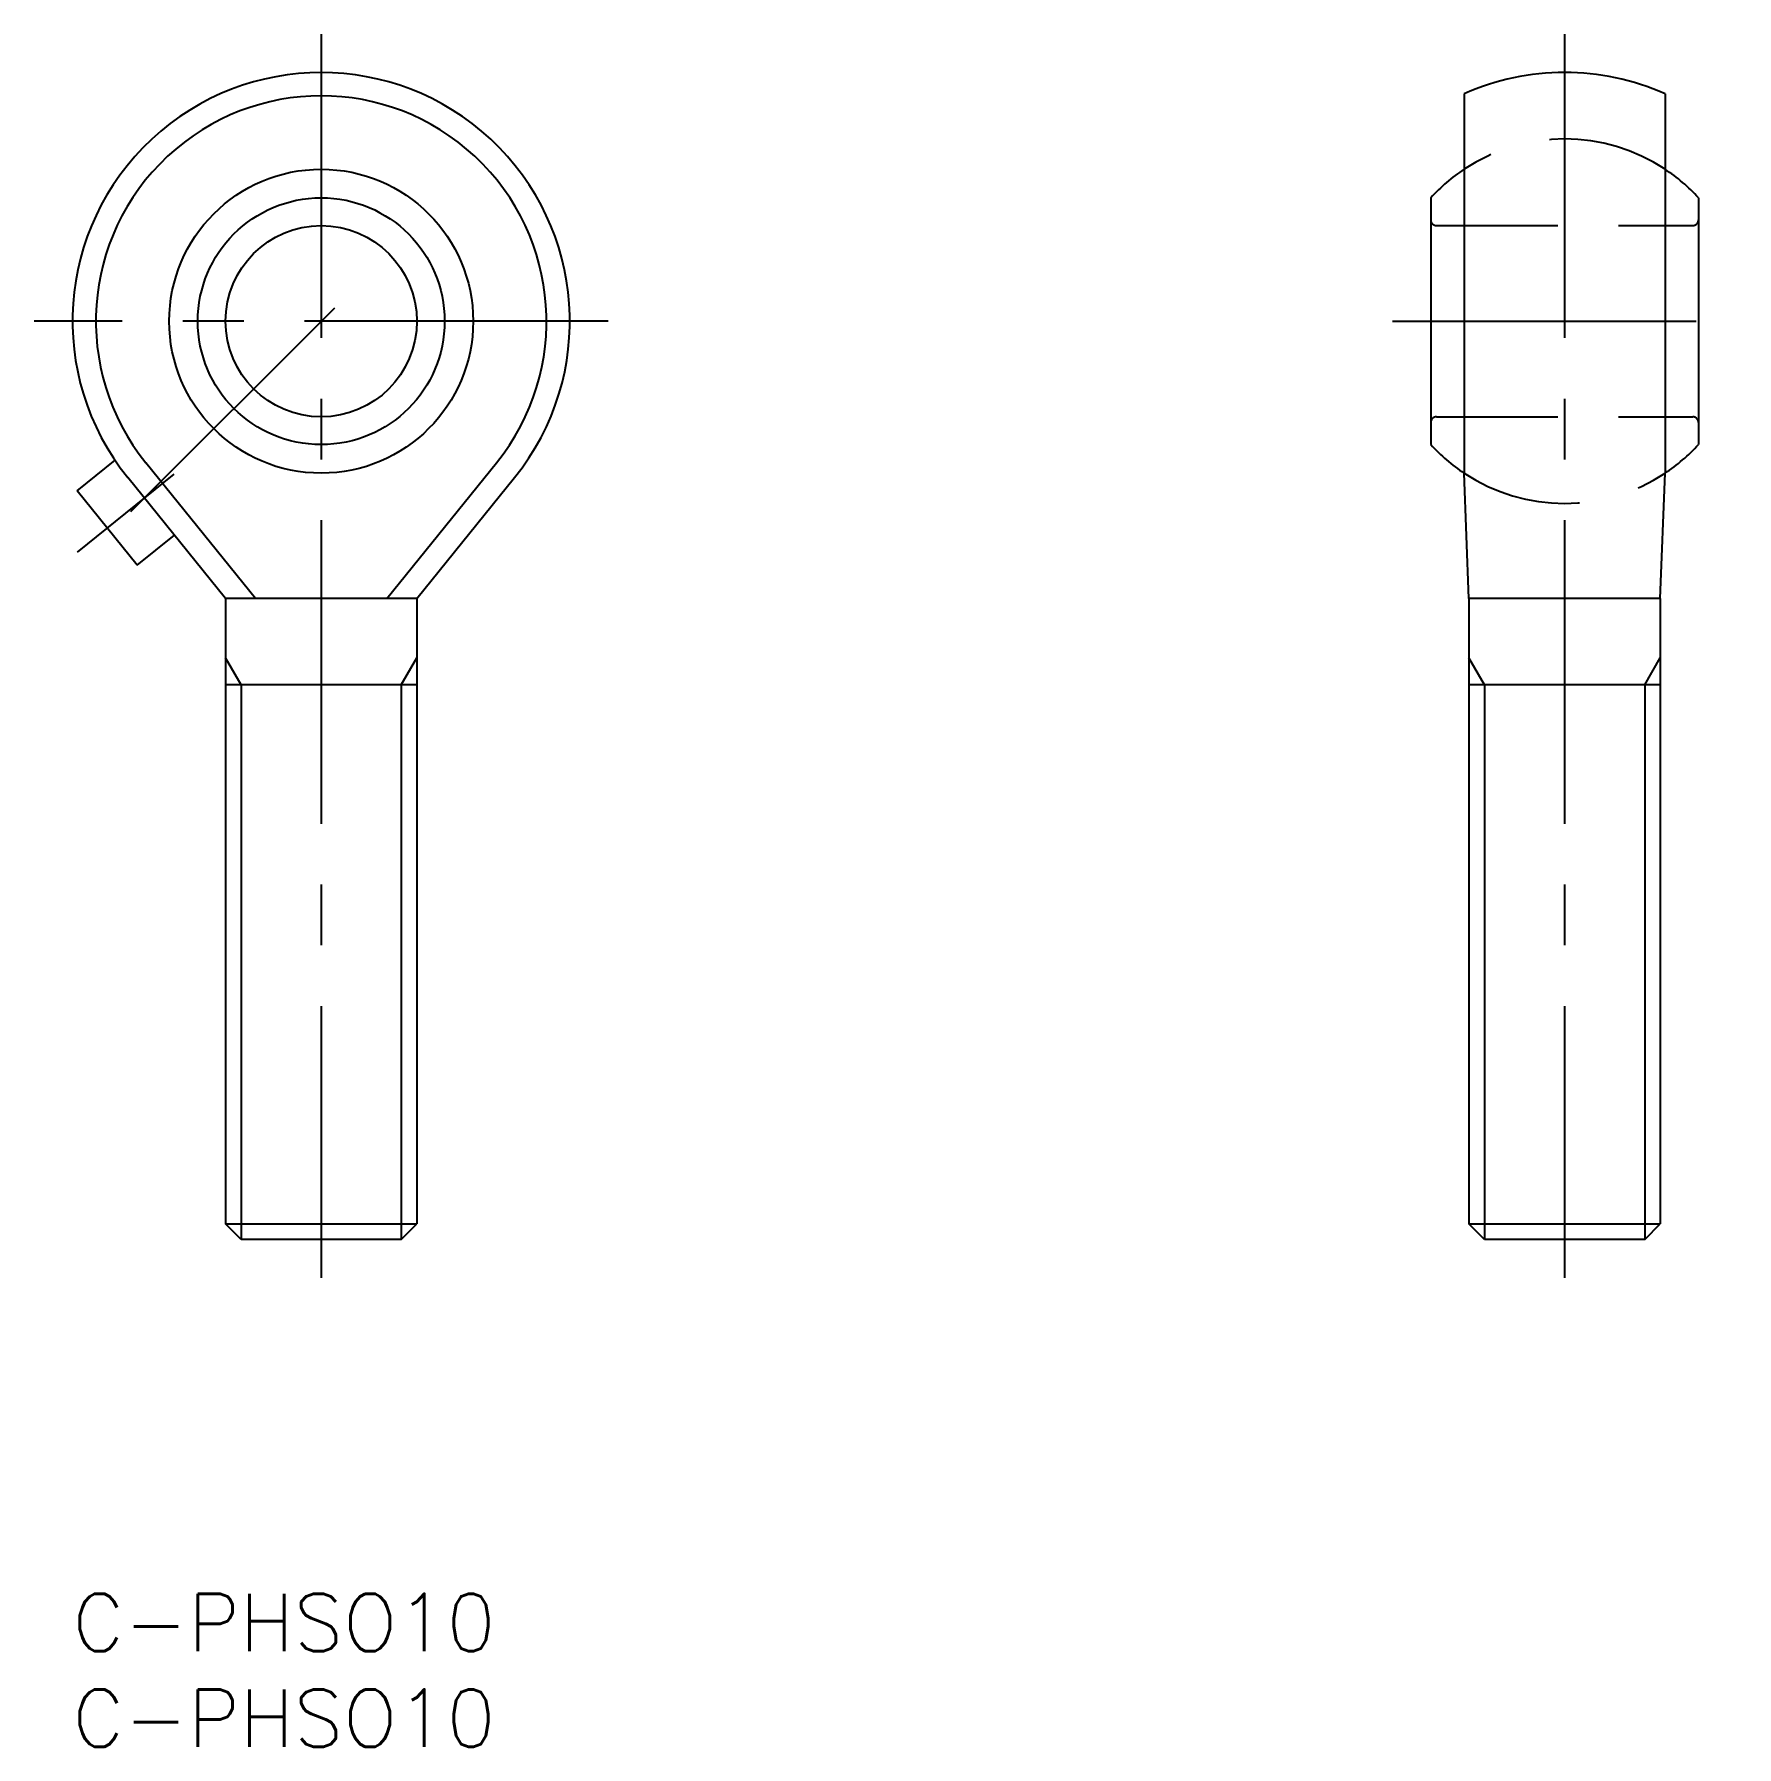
# Model space of a CAD drawing. Extents: x -2 to 87, y -8 to 81.5.
import ezdxf
from ezdxf.enums import TextEntityAlignment as Align

# ---------------------------------------------------------------- set-up
doc = ezdxf.new("R2010")
doc.units = 0
doc.header["$LTSCALE"] = 0.5
doc.linetypes.add('CENTER', pattern=[50.8, 31.75, -6.35, 6.35, -6.35])
doc.linetypes.add('DASHED', pattern=[19.05, 12.7, -6.35])
doc.layers.get('0').update_dxf_attribs({"linetype": 'CONTINUOUS'})
doc.layers.add('CENTER', color=1, linetype='CENTER')
doc.styles.get("Standard").update_dxf_attribs({"font": 'txt.shx', "height": 3, "bigfont": 'bigfont.shx'})

msp = doc.modelspace()

# ---------------------------------------------------------------- linework, layer by layer
at = {"color": 7, "linetype": 'CONTINUOUS'}
for p, q in [((72.75, 78.412), (72.75, 58.571)), ((83.25, 78.412), (83.25, 58.571)), ((71, 72.969), (71, 60.069)), ((85, 72.969), (85, 60.069)), ((0.24, 57.649), (2.222, 59.25)), ((9.569, 52.019), (3.836, 59.118)), ((16.431, 52.019), (22.164, 59.118)), ((8, 52.019), (2.886, 58.351)), ((18, 52.019), (23.114, 58.351)), ((73, 52.019), (72.75, 58.571)), ((83, 52.019), (83.25, 58.571)), ((3.381, 53.759), (0.24, 57.649)), ((3.381, 53.759), (5.326, 55.33)), ((8, 52.019), (8, 19.331)), ((18, 52.019), (8, 52.019)), ((18, 52.019), (18, 19.331)), ((73, 52.019), (73, 19.331)), ((83, 52.019), (73, 52.019)), ((83, 52.019), (83, 19.331)), ((18, 47.519), (8, 47.519)), ((83, 47.519), (73, 47.519)), ((8, 19.331), (18, 19.331)), ((8.812, 18.519), (8, 19.331)), ((17.188, 18.519), (18, 19.331)), ((73, 19.331), (83, 19.331)), ((73.812, 18.519), (73, 19.331)), ((82.188, 18.519), (83, 19.331)), ((17.188, 18.519), (8.812, 18.519)), ((82.188, 18.519), (73.812, 18.519))]:
    msp.add_line(p, q, dxfattribs=at)
at = {"color": 3, "linetype": 'DASHED'}
for p, q in [((71.3, 71.519), (84.7, 71.519)), ((71.3, 61.519), (84.7, 61.519))]:
    msp.add_line(p, q, dxfattribs=at)
at = {"color": 3, "linetype": 'CONTINUOUS'}
for p, q in [((8.812, 47.519), (8, 48.925)), ((17.188, 47.519), (18, 48.925)), ((73.812, 47.519), (73, 48.925)), ((82.188, 47.519), (83, 48.925)), ((8.812, 47.519), (8.812, 18.519)), ((17.188, 47.519), (17.188, 18.519)), ((73.812, 47.519), (73.812, 18.519)), ((82.188, 47.519), (82.188, 18.519))]:
    msp.add_line(p, q, dxfattribs=at)
at = {"color": 7, "linetype": 'CONTINUOUS'}
for radius in [7.944, 6.45, 5]:
    msp.add_circle((13, 66.519), radius, dxfattribs=at)
for centre, radius, start, end in [((13, 66.519), 13, 321.07664, 218.92336), ((78, 66.519), 13, 66.18116, 113.81884), ((13, 66.519), 11.779, 321.07664, 218.92336), ((78, 66.539), 9.505, 123.52784, 137.4304), ((78, 66.539), 9.505, 42.5696, 56.47216), ((78, 66.499), 9.505, 222.5696, 236.47216), ((78, 66.499), 9.505, 303.52784, 317.4304)]:
    msp.add_arc(centre, radius, start, end, dxfattribs=at)
at = {"color": 3, "linetype": 'DASHED'}
for centre, radius, start, end in [((78, 66.539), 9.505, 56.47216, 123.52784), ((71.3, 71.819), 0.3, 180, 270), ((84.7, 71.819), 0.3, 270, 0), ((71.3, 61.219), 0.3, 90, 180), ((84.7, 61.219), 0.3, 0, 90), ((78, 66.499), 9.505, 236.47216, 303.52784)]:
    msp.add_arc(centre, radius, start, end, dxfattribs=at)
at = {"layer": 'CENTER', "color": 1, "linetype": 'CENTER'}
for p, q in [((13, 81.519), (13, 16.519)), ((78, 81.519), (78, 16.519)), ((3.049, 56.567), (13.707, 67.226)), ((28, 66.519), (-2, 66.519)), ((69, 66.519), (87, 66.519)), ((0.255, 54.447), (5.312, 58.531))]:
    msp.add_line(p, q, dxfattribs=at)

# ---------------------------------------------------------------- texts
at = {"color": 7, "linetype": 'CONTINUOUS'}
for p in [(0, 0), (0, -5)]:
    msp.add_text('C-PHSO10', height=3, dxfattribs=at).set_placement(p, align=Align.TOP_LEFT)

doc.saveas('drawing.dxf')
